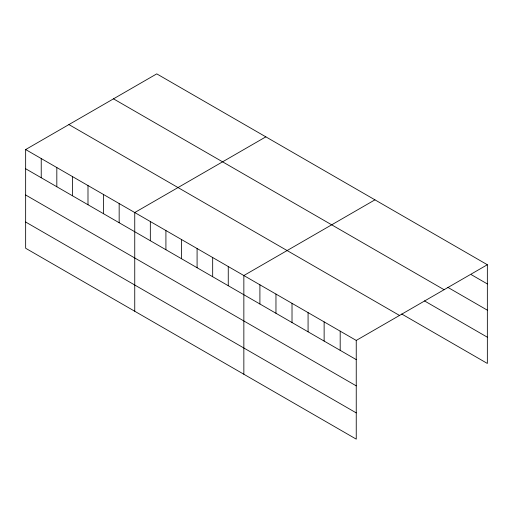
<?xml version="1.0" encoding="UTF-8"?>
<svg xmlns="http://www.w3.org/2000/svg" width="513" height="513" viewBox="0 0 513 513"><rect width="100%" height="100%" fill="white"/><g stroke="black" fill="none" stroke-linecap="round" stroke-linejoin="round"><path stroke-width="0.77" d="M25.65 149.552L356.246 340.427L356.246 439.134L25.65 248.266L25.65 149.552L156.754 73.866L487.35 264.734L487.35 363.448L401.711 314.001M265.849 136.849L134.746 212.542L134.746 311.25M374.945 199.839L243.848 275.532L243.848 374.24M356.246 340.427L487.35 264.734M471.293 274.66L487.35 283.933M447.875 287.383L487.35 310.173M113.488 98.842L444.085 289.71M424.456 300.894L487.35 337.208M68.915 124.576L399.512 315.444M25.65 168.751L356.246 359.619M25.65 194.991L356.246 385.859M25.65 222.026L356.246 412.894M340.19 331.154L340.19 350.353M324.133 321.882L324.133 341.081M308.076 312.609L308.076 331.808M292.019 303.343L292.019 322.542M275.962 294.071L275.962 313.27M259.905 284.798L259.905 303.997M228.259 266.529L228.259 285.728M212.677 257.532L212.677 276.731M197.088 248.536L197.088 267.735M181.506 239.539L181.506 258.732M165.917 230.536L165.917 249.735M150.335 221.539L150.335 240.738M119.163 203.546L119.163 222.745M103.575 194.549L103.575 213.741M87.992 185.546L87.992 204.745M72.404 176.549L72.404 195.748M56.821 167.552L56.821 186.751M41.232 158.555L41.232 177.748"/></g></svg>
